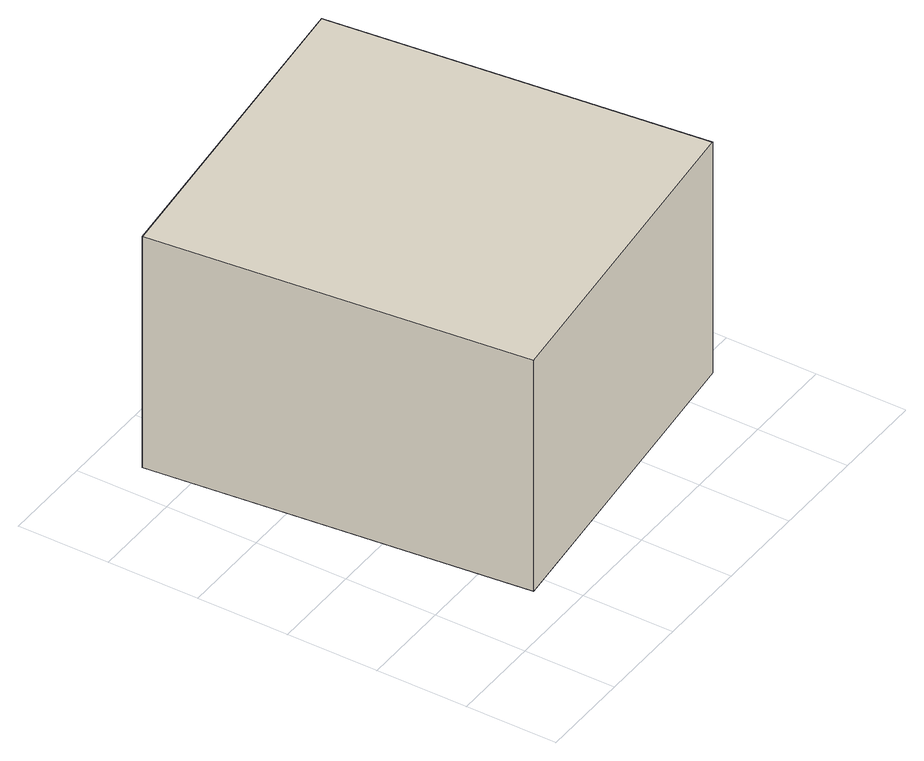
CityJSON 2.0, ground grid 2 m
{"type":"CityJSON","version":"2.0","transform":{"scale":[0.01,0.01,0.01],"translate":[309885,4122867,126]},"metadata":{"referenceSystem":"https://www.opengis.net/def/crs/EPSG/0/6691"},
"CityObjects":{
"building1":{"type":"Building","attributes":{"class":"3001","usage":"411","measuredHeight":6.7,"storeysAboveGround":2,"BuildingDetailAttribute.buildingHeight":6.6,"BuildingDetailAttribute.surveyYear":2022,"BuildingIDAttribute.prefecture":"15","BuildingIDAttribute.city":"15202"},"geometry":[{"type":"Solid","lod":"1","boundaries":[[[[0,1,2,3]],[[2,4,5,3]],[[1,6,4,2]],[[0,7,6,1]],[[3,5,7,0]],[[4,6,7,5]]]]}]}
},
"vertices":[
[162,85,25],[76,903,25],[812,982,25],[898,164,25],[812,982,575],[898,164,575],[76,903,575],[162,85,575]
]}
